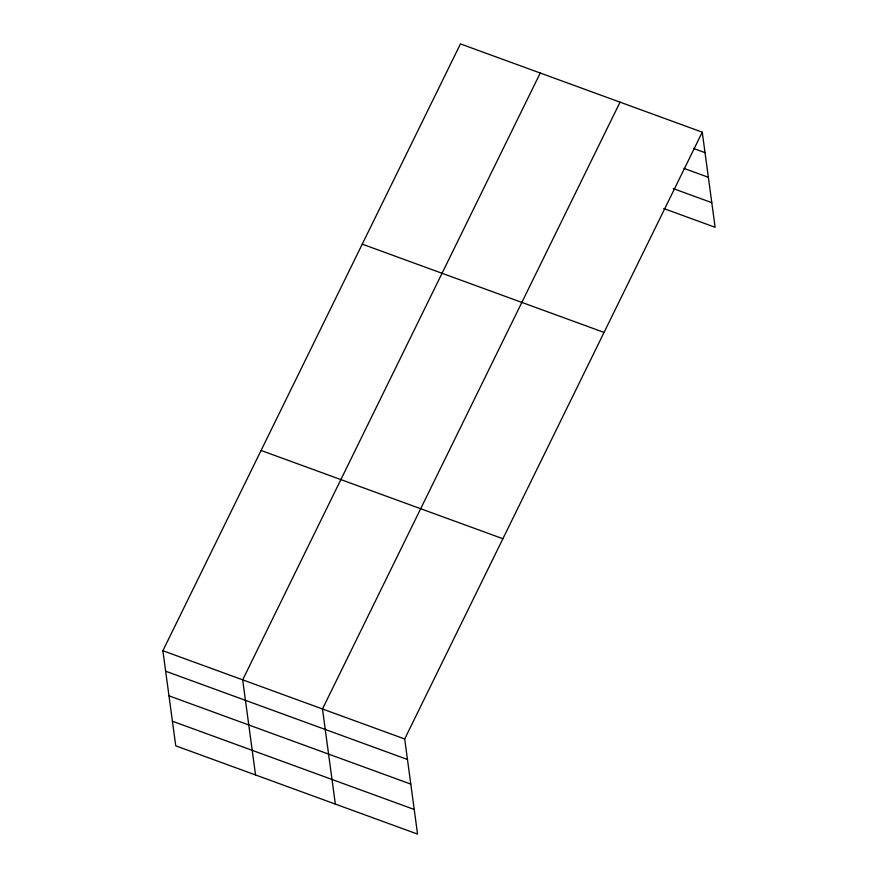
<?xml version="1.0" encoding="UTF-8"?>
<svg xmlns="http://www.w3.org/2000/svg" width="878" height="878" viewBox="0 0 878 878"><rect width="100%" height="100%" fill="white"/><g stroke="black" fill="none" stroke-linecap="round" stroke-linejoin="round"><path stroke-width="1.32" d="M702.257 132.172L404.692 738.98L417.555 834.1L175.743 745.828L162.88 650.719L460.445 43.9L702.257 132.172L715.12 227.281L663.735 208.525M540.244 73.028L242.679 679.846L255.542 774.956M620.044 102.155L322.478 708.974L335.341 804.094M693.466 148.448L705.034 152.662M683.951 168.378L708.359 177.29M673.25 188.594L711.795 202.664M362.252 244.15L604.064 332.422M261.073 450.469L502.896 538.73M162.88 650.719L404.692 738.98M165.646 671.209L407.469 759.481M168.982 695.837L410.794 784.109M172.406 721.211L414.229 809.472"/></g></svg>
